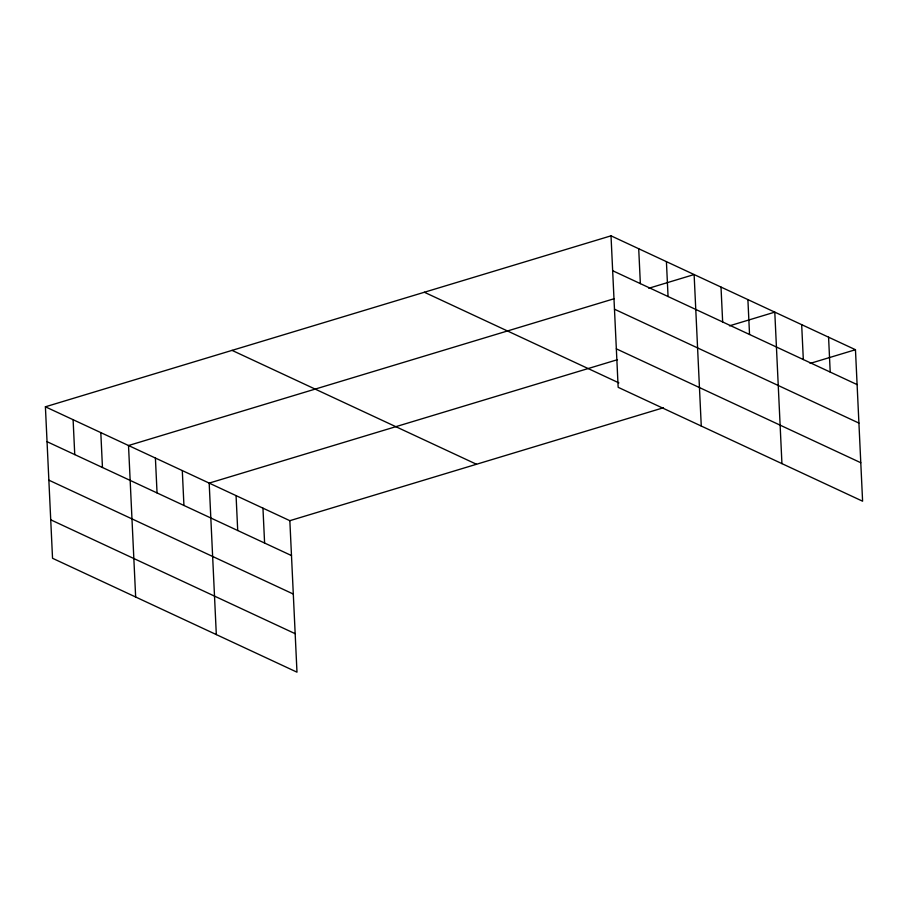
<?xml version="1.0" encoding="UTF-8"?>
<svg xmlns="http://www.w3.org/2000/svg" width="908" height="908" viewBox="0 0 908 908"><rect width="100%" height="100%" fill="white"/><g stroke="black" fill="none" stroke-linecap="round" stroke-linejoin="round"><path stroke-width="1.36" d="M45.4 406.795L289.845 520.681L296.984 672.17L52.539 558.284L45.4 406.795L611.016 235.83L855.461 349.716L862.6 501.205L618.155 387.319L611.016 235.83M614.126 298.732L128.516 445.522L135.655 597.01M648.789 288.256L694.121 274.545L701.271 426.034M617.474 359.681L209.181 483.101L216.32 634.59M729.465 325.836L774.785 312.136L781.936 463.625M289.845 520.681L663.464 407.749M810.129 363.416L855.461 349.716M612.662 270.72L857.107 384.606M614.466 309.197L858.911 423.083M616.339 348.842L860.784 462.728M424.365 292.251L618.87 382.87M232.051 350.375L476.496 464.26M47.046 441.685L291.491 555.571M48.862 480.162L293.307 594.048M50.735 519.807L295.179 633.693M828.573 337.186L830.207 372.076M801.673 324.655L803.319 359.545M747.897 299.606L749.543 334.496M721.009 287.076L722.655 321.965M666.415 261.64L668.061 296.53M638.71 248.735L640.356 283.625M262.957 508.162L264.603 543.052M236.069 495.632L237.714 530.522M182.292 470.571L183.938 505.461M155.404 458.041L157.05 492.93M100.811 432.605L102.456 467.495M73.105 419.7L74.751 454.59"/></g></svg>
